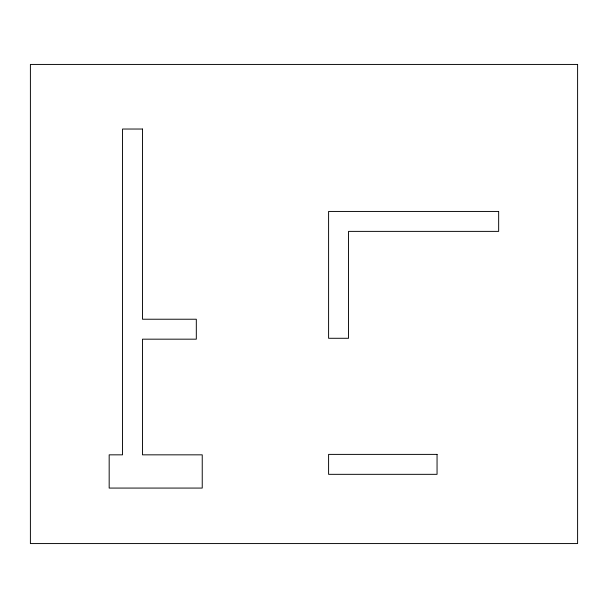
<?xml version="1.0" encoding="UTF-8"?>
<svg xmlns="http://www.w3.org/2000/svg" width="608" height="608" viewBox="0 0 608 608"><rect width="100%" height="100%" fill="white"/><g stroke="black" fill="none" stroke-linecap="round" stroke-linejoin="round"><path stroke-width="0.91" d="M577.6 64.433L30.4 64.433L30.4 543.567L577.6 543.567L577.6 64.433M142.47 129.033L122.527 129.033L122.527 454.837L109.174 454.837L109.174 488.072L202.236 488.072L202.236 454.837L142.47 454.837L142.47 339.173L196.316 339.173L196.316 319.23L142.47 319.23L142.47 129.033M498.659 211.44L328.594 211.44L328.594 338.284L348.536 338.284L348.536 231.382L498.659 231.382L498.659 211.44M437.053 454.389L328.594 454.389L328.594 474.331L437.053 474.331L437.053 454.389"/></g></svg>
